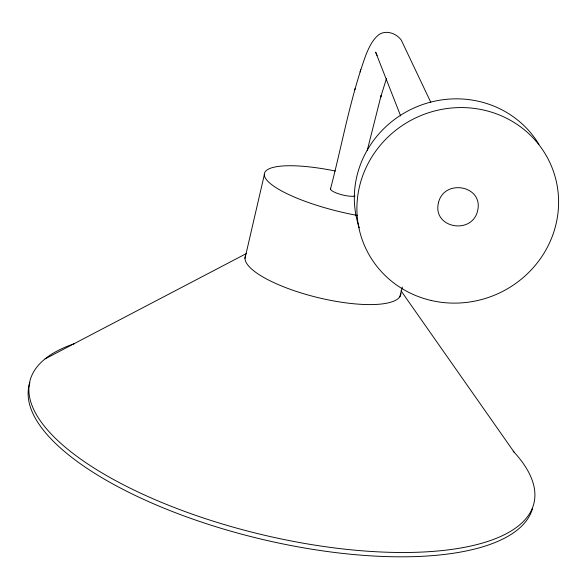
<?xml version="1.0" encoding="UTF-8"?>
<svg xmlns="http://www.w3.org/2000/svg" width="588" height="588" viewBox="0 0 588 588"><rect width="100%" height="100%" fill="white"/><g stroke="black" fill="none" stroke-linecap="round" stroke-linejoin="round"><path stroke-width="0.88" d="M244.976 258.426L264.291 174.901M330.471 189.086C342.179 144.347 350.132 98.446 365.934 54.86C369.007 47.356 372.549 39.565 379.12 34.457C386.456 29.723 396.577 33.516 401.31 40.175L430.791 102.297M367.265 150.337L381.061 95.653L380.664 97.152L386.514 78.432M399.825 296.749L402.317 287.032M354.777 89.832L355.218 88.347M360.047 72.008L360.709 69.781M45.114 358.878L246.629 253.413M401.053 290.862L514.272 452.356M377.136 55.47L375.614 52.097L400.685 116.02M359.297 227.843A99.563 95.3 -23.9 0 1 412.886 108.493A99.563 95.3 -23.9 0 1 538.931 144.361M355.064 196.01A13.333 3.183 13.7 0 1 339.18 194.003A13.333 3.183 13.7 0 1 330.728 188.3M513.17 451.165A259.308 94.47 13.6 0 1 257.618 533.595A259.308 94.47 13.6 0 1 74.683 343.568M400.965 293.552A80.1 22.535 13.7 0 1 318.086 297.624A80.1 22.535 13.7 0 1 245.387 255.927M357.21 215.414A81.107 19.36 13.7 0 1 265.041 177.444A81.107 19.36 13.7 0 1 335.329 171.02M532.478 508.679A259.146 94.94 13.6 0 1 252.913 537.094A259.146 94.94 13.6 0 1 29.9 382.545M438.479 202.647C432.136 228.063 471.716 235.288 477.552 211.048C484.064 185.529 444.219 178.237 438.479 202.647M431.254 300.497A101.562 97.042 -23.6 0 0 555.27 177.275A101.562 97.042 -23.6 0 0 386.735 138.261A101.562 97.042 -23.6 0 0 431.254 300.497"/></g></svg>
